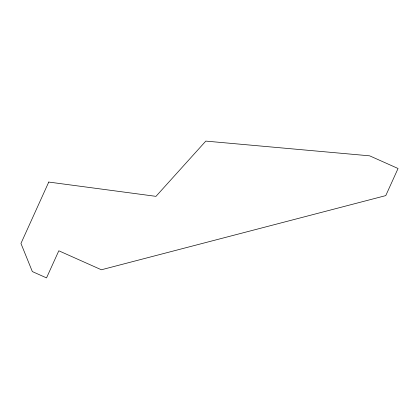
<?xml version="1.0" encoding="UTF-8"?>
<svg xmlns="http://www.w3.org/2000/svg" width="419" height="419" viewBox="0 0 419 419"><rect width="100%" height="100%" fill="white"/><g stroke="black" fill="none" stroke-linecap="round" stroke-linejoin="round"><path stroke-width="0.63" d="M48.756 182.061L20.95 243.444L32.336 271.57L46.53 277.897L58.812 250.787L101.388 269.773L385.768 195.61L398.05 168.496L369.668 155.837L205.808 141.103L155.973 196.349L48.756 182.061"/></g></svg>
